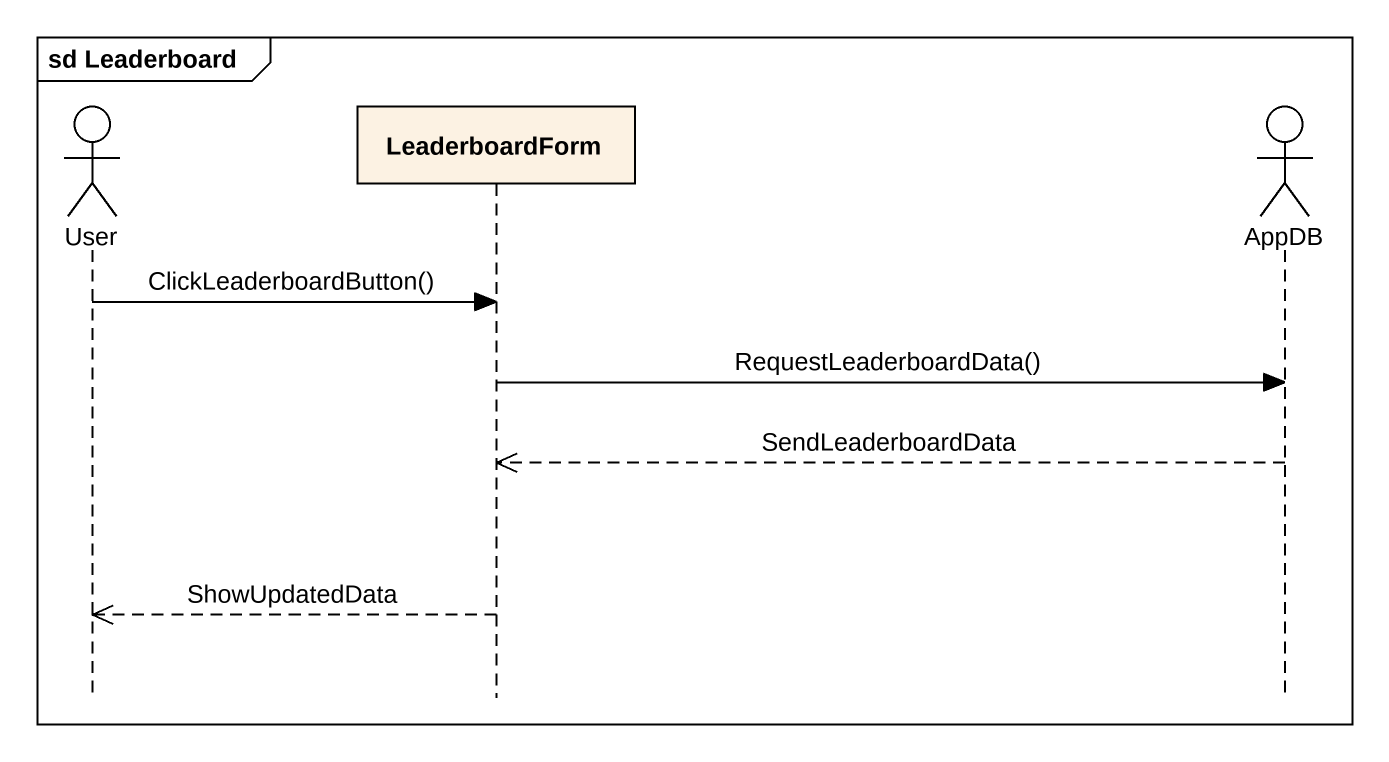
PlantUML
@startuml
mainframe sd Leaderboard
hide footbox
actor User
participant LeaderboardForm
actor AppDB

User -> LeaderboardForm : ClickLeaderboardButton()
LeaderboardForm -> AppDB : RequestLeaderboardData()
AppDB -->> LeaderboardForm : SendLeaderboardData
LeaderboardForm -->> User : ShowUpdatedData
@enduml
